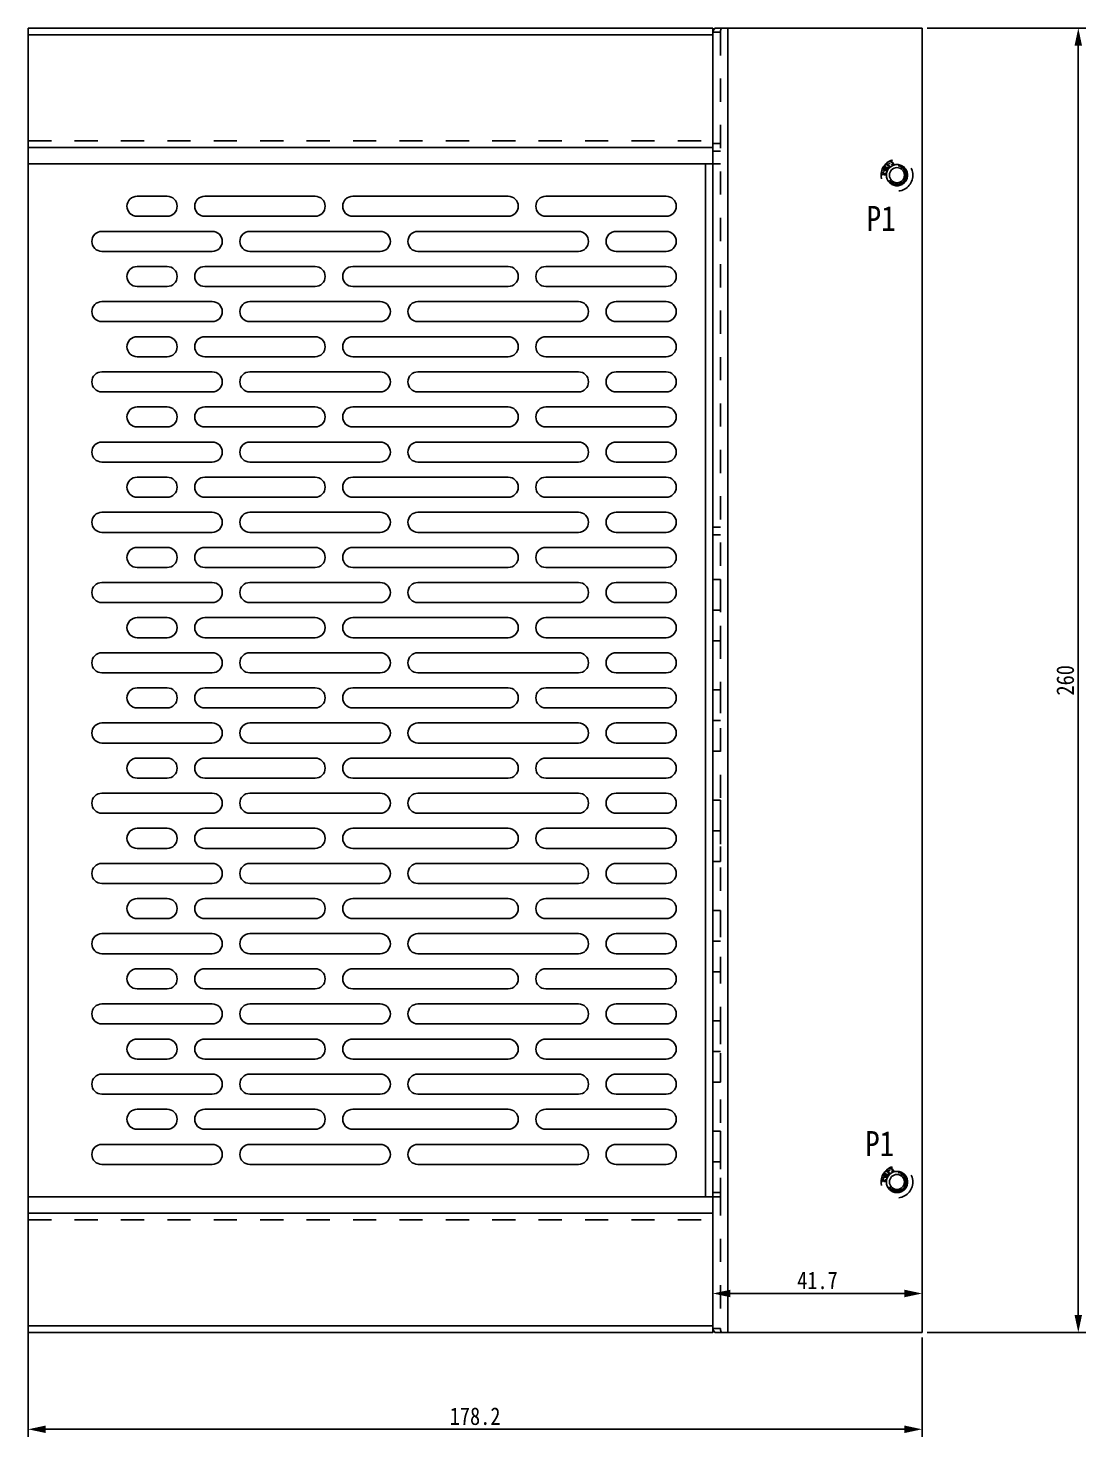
# Model space of a CAD drawing. Header units: millimetres. Extents: x -177 to 18421, y -5017 to 3255.
# Drawn here: x 15761.5 to 15972.3, y 1465.8 to 1746.6 of the extents above; entities that cross this region are included whole.
import ezdxf

# ---------------------------------------------------------------- set-up
doc = ezdxf.new("R2010")
doc.units = ezdxf.units.MM
doc.header["$LTSCALE"] = 46.255
doc.header["$PDMODE"] = 3
doc.header["$PDSIZE"] = 8
doc.linetypes.add('HIDDEN', pattern=[0.2, 0.1, -0.1])
doc.layers.get('0').update_dxf_attribs({"linetype": 'CONTINUOUS'})
doc.layers.get('Defpoints').update_dxf_attribs({"linetype": 'CONTINUOUS'})
doc.layers.add('02___PRT_ALL_AXES', color=7, linetype='CONTINUOUS')
doc.layers.add('DEFAULT_2', color=8, linetype='HIDDEN')
doc.styles.get("Standard").update_dxf_attribs({"font": 'txt', "width": 0.85})
doc.dimstyles.new('DIMSTYLE_1', dxfattribs={"dimtxt": 3.5, "dimasz": 3.5, "dimexe": 1.5, "dimexo": 1, "dimgap": 0.875, "dimtad": 1, "dimdsep": 46, "dimtxsty": 'Standard', "dimblk": '_FILLED', "dimcen": 0.09, "dimadec": 0, "dimazin": 0, "dimtp": 0.01, "dimtm": 0.01, "dimtfac": 1, "dimtofl": 0, "dimtmove": 0, "dimatfit": 3, "dimldrblk": '_FILLED', "dimfxl": 0, "dimtolj": 1, "dimarcsym": 0})

# ---------------------------------------------------------------- blocks, each defined once
blk = doc.blocks.new('_FILLED')
at = {"color": 0, "linetype": 'ByBlock'}
blk.add_solid([(0, 0), (-1, 0.214), (-1, -0.214)], dxfattribs=at)
blk = doc.blocks.new('*D202')
at = {"color": 0, "linetype": 'Continuous', "lineweight": -2, "transparency": 16777216}
for p, q in [((15897.95, 1488.36), (15897.95, 1495.84)), ((15901.45, 1494.34), (15936.15, 1494.34)), ((15939.65, 1487.57), (15939.65, 1495.84))]:
    blk.add_line(p, q, dxfattribs=at)
at = {"layer": 'Defpoints', "color": 0, "linetype": 'Continuous', "transparency": 16777216}
for p in [(15939.65, 1494.34), (15897.95, 1487.36), (15939.65, 1486.57)]:
    blk.add_point(p, dxfattribs=at)
at = {"color": 0, "linetype": 'Continuous', "lineweight": -2, "transparency": 16777216, "xscale": 3.5, "yscale": 3.5, "zscale": 3.5, "rotation": 180}
blk.add_blockref('_FILLED', (15897.95, 1494.34), dxfattribs=at)
at = {"color": 0, "linetype": 'Continuous', "lineweight": -2, "transparency": 16777216, "xscale": 3.5, "yscale": 3.5, "zscale": 3.5}
blk.add_blockref('_FILLED', (15939.65, 1494.34), dxfattribs=at)
at = {"color": 0, "linetype": 'Continuous', "transparency": 16777216, "insert": (15918.8, 1498.71), "char_height": 3.5, "width": 17, "attachment_point": 2}
blk.add_mtext('\\A1;41.7', dxfattribs=at)
blk = doc.blocks.new('*D203')
at = {"color": 0, "linetype": 'Continuous', "lineweight": -2, "transparency": 16777216}
for p, q in [((15761.45, 1486.89), (15761.45, 1465.77)), ((15939.65, 1485.57), (15939.65, 1465.77)), ((15764.95, 1467.27), (15936.15, 1467.27))]:
    blk.add_line(p, q, dxfattribs=at)
at = {"layer": 'Defpoints', "color": 0, "linetype": 'Continuous', "transparency": 16777216}
for p in [(15761.45, 1487.89), (15939.65, 1486.57), (15939.65, 1467.27)]:
    blk.add_point(p, dxfattribs=at)
at = {"color": 0, "linetype": 'Continuous', "lineweight": -2, "transparency": 16777216, "xscale": 3.5, "yscale": 3.5, "zscale": 3.5, "rotation": 180}
blk.add_blockref('_FILLED', (15761.45, 1467.27), dxfattribs=at)
at = {"color": 0, "linetype": 'Continuous', "lineweight": -2, "transparency": 16777216, "xscale": 3.5, "yscale": 3.5, "zscale": 3.5}
blk.add_blockref('_FILLED', (15939.65, 1467.27), dxfattribs=at)
at = {"color": 0, "linetype": 'Continuous', "transparency": 16777216, "insert": (15850.55, 1471.64), "char_height": 3.5, "width": 21.25, "attachment_point": 2}
blk.add_mtext('\\A1;178.2', dxfattribs=at)
blk = doc.blocks.new('*D204')
at = {"color": 0, "linetype": 'Continuous', "lineweight": -2, "transparency": 16777216}
for p, q in [((15940.65, 1746.57), (15972.3, 1746.57)), ((15970.8, 1490.07), (15970.8, 1743.07)), ((15940.65, 1486.57), (15972.3, 1486.57))]:
    blk.add_line(p, q, dxfattribs=at)
at = {"layer": 'Defpoints', "color": 0, "linetype": 'Continuous', "transparency": 16777216}
for p in [(15939.65, 1746.57), (15970.8, 1746.57), (15939.65, 1486.57)]:
    blk.add_point(p, dxfattribs=at)
at = {"color": 0, "linetype": 'Continuous', "lineweight": -2, "transparency": 16777216, "xscale": 3.5, "yscale": 3.5, "zscale": 3.5}
for p, rotation in [((15970.8, 1746.57), 90), ((15970.8, 1486.57), 270)]:
    blk.add_blockref('_FILLED', p, dxfattribs=dict(at, rotation=rotation))
at = {"color": 0, "linetype": 'Continuous', "transparency": 16777216, "insert": (15966.43, 1616.57), "char_height": 3.5, "width": 12.75, "attachment_point": 2, "rotation": 90}
blk.add_mtext('\\A1;260', dxfattribs=at)

msp = doc.modelspace()

# ---------------------------------------------------------------- linework, layer by layer
at = {"color": 7, "linetype": 'Continuous'}
for p, q in [((15761.451, 1745.245), (15761.451, 1746.569)), ((15897.951, 1746.569), (15761.451, 1746.569)), ((15897.951, 1745.245), (15897.951, 1746.569)), ((15761.451, 1487.891), (15761.451, 1486.567)), ((15897.951, 1486.567), (15761.451, 1486.567)), ((15897.951, 1487.891), (15897.951, 1486.567))]:
    msp.add_line(p, q, dxfattribs=at)
at = {"color": 3, "linetype": 'Continuous'}
for p, q in [((15761.451, 1487.891), (15761.451, 1745.245)), ((15897.951, 1745.245), (15761.451, 1745.245)), ((15897.951, 1745.245), (15897.951, 1487.891)), ((15898.352, 1746.569), (15939.651, 1746.569)), ((15900.951, 1746.569), (15900.951, 1486.567)), ((15939.651, 1746.569), (15939.651, 1486.567)), ((15897.951, 1722.785), (15761.451, 1722.785)), ((15761.451, 1719.518), (15897.951, 1719.518)), ((15896.451, 1513.618), (15896.451, 1719.518)), ((15783.151, 1713.068), (15789.151, 1713.068)), ((15796.651, 1713.068), (15818.651, 1713.068)), ((15826.151, 1713.068), (15857.151, 1713.068)), ((15864.651, 1713.068), (15888.651, 1713.068)), ((15789.151, 1709.068), (15783.151, 1709.068)), ((15818.651, 1709.068), (15796.651, 1709.068)), ((15857.151, 1709.068), (15826.151, 1709.068)), ((15888.651, 1709.068), (15864.651, 1709.068)), ((15776.151, 1706.068), (15798.151, 1706.068)), ((15805.651, 1706.068), (15831.651, 1706.068)), ((15839.151, 1706.068), (15871.151, 1706.068)), ((15878.651, 1706.068), (15888.651, 1706.068)), ((15798.151, 1702.068), (15776.151, 1702.068)), ((15831.651, 1702.068), (15805.651, 1702.068)), ((15871.151, 1702.068), (15839.151, 1702.068)), ((15888.651, 1702.068), (15878.651, 1702.068)), ((15783.151, 1699.068), (15789.151, 1699.068)), ((15796.651, 1699.068), (15818.651, 1699.068)), ((15826.151, 1699.068), (15857.151, 1699.068)), ((15864.651, 1699.068), (15888.651, 1699.068)), ((15789.151, 1695.068), (15783.151, 1695.068)), ((15818.651, 1695.068), (15796.651, 1695.068)), ((15857.151, 1695.068), (15826.151, 1695.068)), ((15888.651, 1695.068), (15864.651, 1695.068)), ((15776.151, 1692.068), (15798.151, 1692.068)), ((15805.651, 1692.068), (15831.651, 1692.068)), ((15839.151, 1692.068), (15871.151, 1692.068)), ((15878.651, 1692.068), (15888.651, 1692.068)), ((15798.151, 1688.068), (15776.151, 1688.068)), ((15831.651, 1688.068), (15805.651, 1688.068)), ((15871.151, 1688.068), (15839.151, 1688.068)), ((15888.651, 1688.068), (15878.651, 1688.068)), ((15783.151, 1685.068), (15789.151, 1685.068)), ((15796.651, 1685.068), (15818.651, 1685.068)), ((15826.151, 1685.068), (15857.151, 1685.068)), ((15864.651, 1685.068), (15888.651, 1685.068)), ((15789.151, 1681.068), (15783.151, 1681.068)), ((15818.651, 1681.068), (15796.651, 1681.068)), ((15857.151, 1681.068), (15826.151, 1681.068)), ((15888.651, 1681.068), (15864.651, 1681.068)), ((15776.151, 1678.068), (15798.151, 1678.068)), ((15805.651, 1678.068), (15831.651, 1678.068)), ((15839.151, 1678.068), (15871.151, 1678.068)), ((15878.651, 1678.068), (15888.651, 1678.068)), ((15798.151, 1674.068), (15776.151, 1674.068)), ((15831.651, 1674.068), (15805.651, 1674.068)), ((15871.151, 1674.068), (15839.151, 1674.068)), ((15888.651, 1674.068), (15878.651, 1674.068)), ((15783.151, 1671.068), (15789.151, 1671.068)), ((15796.651, 1671.068), (15818.651, 1671.068)), ((15826.151, 1671.068), (15857.151, 1671.068)), ((15864.651, 1671.068), (15888.651, 1671.068)), ((15789.151, 1667.068), (15783.151, 1667.068)), ((15818.651, 1667.068), (15796.651, 1667.068)), ((15857.151, 1667.068), (15826.151, 1667.068)), ((15888.651, 1667.068), (15864.651, 1667.068)), ((15776.151, 1664.068), (15798.151, 1664.068)), ((15805.651, 1664.068), (15831.651, 1664.068)), ((15839.151, 1664.068), (15871.151, 1664.068)), ((15878.651, 1664.068), (15888.651, 1664.068)), ((15798.151, 1660.068), (15776.151, 1660.068)), ((15831.651, 1660.068), (15805.651, 1660.068)), ((15871.151, 1660.068), (15839.151, 1660.068)), ((15888.651, 1660.068), (15878.651, 1660.068)), ((15783.151, 1657.068), (15789.151, 1657.068)), ((15796.651, 1657.068), (15818.651, 1657.068)), ((15826.151, 1657.068), (15857.151, 1657.068)), ((15864.651, 1657.068), (15888.651, 1657.068)), ((15789.151, 1653.068), (15783.151, 1653.068)), ((15818.651, 1653.068), (15796.651, 1653.068)), ((15857.151, 1653.068), (15826.151, 1653.068)), ((15888.651, 1653.068), (15864.651, 1653.068)), ((15776.151, 1650.068), (15798.151, 1650.068)), ((15805.651, 1650.068), (15831.651, 1650.068)), ((15839.151, 1650.068), (15871.151, 1650.068)), ((15878.651, 1650.068), (15888.651, 1650.068)), ((15798.151, 1646.068), (15776.151, 1646.068)), ((15831.651, 1646.068), (15805.651, 1646.068)), ((15871.151, 1646.068), (15839.151, 1646.068)), ((15888.651, 1646.068), (15878.651, 1646.068)), ((15783.151, 1643.068), (15789.151, 1643.068)), ((15796.651, 1643.068), (15818.651, 1643.068)), ((15826.151, 1643.068), (15857.151, 1643.068)), ((15864.651, 1643.068), (15888.651, 1643.068)), ((15789.151, 1639.068), (15783.151, 1639.068)), ((15818.651, 1639.068), (15796.651, 1639.068)), ((15857.151, 1639.068), (15826.151, 1639.068)), ((15888.651, 1639.068), (15864.651, 1639.068)), ((15776.151, 1636.068), (15798.151, 1636.068)), ((15805.651, 1636.068), (15831.651, 1636.068)), ((15839.151, 1636.068), (15871.151, 1636.068)), ((15878.651, 1636.068), (15888.651, 1636.068)), ((15798.151, 1632.068), (15776.151, 1632.068)), ((15831.651, 1632.068), (15805.651, 1632.068)), ((15871.151, 1632.068), (15839.151, 1632.068)), ((15888.651, 1632.068), (15878.651, 1632.068)), ((15783.151, 1629.068), (15789.151, 1629.068)), ((15796.651, 1629.068), (15818.651, 1629.068)), ((15826.151, 1629.068), (15857.151, 1629.068)), ((15864.651, 1629.068), (15888.651, 1629.068)), ((15789.151, 1625.068), (15783.151, 1625.068)), ((15818.651, 1625.068), (15796.651, 1625.068)), ((15857.151, 1625.068), (15826.151, 1625.068)), ((15888.651, 1625.068), (15864.651, 1625.068)), ((15776.151, 1622.068), (15798.151, 1622.068)), ((15805.651, 1622.068), (15831.651, 1622.068)), ((15839.151, 1622.068), (15871.151, 1622.068)), ((15878.651, 1622.068), (15888.651, 1622.068)), ((15798.151, 1618.068), (15776.151, 1618.068)), ((15831.651, 1618.068), (15805.651, 1618.068)), ((15871.151, 1618.068), (15839.151, 1618.068)), ((15888.651, 1618.068), (15878.651, 1618.068)), ((15783.151, 1615.068), (15789.151, 1615.068)), ((15796.651, 1615.068), (15818.651, 1615.068)), ((15826.151, 1615.068), (15857.151, 1615.068)), ((15864.651, 1615.068), (15888.651, 1615.068)), ((15789.151, 1611.068), (15783.151, 1611.068)), ((15818.651, 1611.068), (15796.651, 1611.068)), ((15857.151, 1611.068), (15826.151, 1611.068)), ((15888.651, 1611.068), (15864.651, 1611.068)), ((15776.151, 1608.068), (15798.151, 1608.068)), ((15805.651, 1608.068), (15831.651, 1608.068)), ((15839.151, 1608.068), (15871.151, 1608.068)), ((15878.651, 1608.068), (15888.651, 1608.068)), ((15798.151, 1604.068), (15776.151, 1604.068)), ((15831.651, 1604.068), (15805.651, 1604.068)), ((15871.151, 1604.068), (15839.151, 1604.068)), ((15888.651, 1604.068), (15878.651, 1604.068)), ((15783.151, 1601.068), (15789.151, 1601.068)), ((15796.651, 1601.068), (15818.651, 1601.068)), ((15826.151, 1601.068), (15857.151, 1601.068)), ((15864.651, 1601.068), (15888.651, 1601.068)), ((15789.151, 1597.068), (15783.151, 1597.068)), ((15818.651, 1597.068), (15796.651, 1597.068)), ((15857.151, 1597.068), (15826.151, 1597.068)), ((15888.651, 1597.068), (15864.651, 1597.068)), ((15776.151, 1594.068), (15798.151, 1594.068)), ((15805.651, 1594.068), (15831.651, 1594.068)), ((15839.151, 1594.068), (15871.151, 1594.068)), ((15878.651, 1594.068), (15888.651, 1594.068)), ((15798.151, 1590.068), (15776.151, 1590.068)), ((15831.651, 1590.068), (15805.651, 1590.068)), ((15871.151, 1590.068), (15839.151, 1590.068)), ((15888.651, 1590.068), (15878.651, 1590.068)), ((15783.151, 1587.068), (15789.151, 1587.068)), ((15796.651, 1587.068), (15818.651, 1587.068)), ((15826.151, 1587.068), (15857.151, 1587.068)), ((15864.651, 1587.068), (15888.651, 1587.068)), ((15789.151, 1583.068), (15783.151, 1583.068)), ((15818.651, 1583.068), (15796.651, 1583.068)), ((15857.151, 1583.068), (15826.151, 1583.068)), ((15888.651, 1583.068), (15864.651, 1583.068)), ((15776.151, 1580.068), (15798.151, 1580.068)), ((15805.651, 1580.068), (15831.651, 1580.068)), ((15839.151, 1580.068), (15871.151, 1580.068)), ((15878.651, 1580.068), (15888.651, 1580.068)), ((15798.151, 1576.068), (15776.151, 1576.068)), ((15831.651, 1576.068), (15805.651, 1576.068)), ((15871.151, 1576.068), (15839.151, 1576.068)), ((15888.651, 1576.068), (15878.651, 1576.068)), ((15783.151, 1573.068), (15789.151, 1573.068)), ((15796.651, 1573.068), (15818.651, 1573.068)), ((15826.151, 1573.068), (15857.151, 1573.068)), ((15864.651, 1573.068), (15888.651, 1573.068)), ((15789.151, 1569.068), (15783.151, 1569.068)), ((15818.651, 1569.068), (15796.651, 1569.068)), ((15857.151, 1569.068), (15826.151, 1569.068)), ((15888.651, 1569.068), (15864.651, 1569.068)), ((15776.151, 1566.068), (15798.151, 1566.068)), ((15805.651, 1566.068), (15831.651, 1566.068)), ((15839.151, 1566.068), (15871.151, 1566.068)), ((15878.651, 1566.068), (15888.651, 1566.068)), ((15798.151, 1562.068), (15776.151, 1562.068)), ((15831.651, 1562.068), (15805.651, 1562.068)), ((15871.151, 1562.068), (15839.151, 1562.068)), ((15888.651, 1562.068), (15878.651, 1562.068)), ((15783.151, 1559.068), (15789.151, 1559.068)), ((15796.651, 1559.068), (15818.651, 1559.068)), ((15826.151, 1559.068), (15857.151, 1559.068)), ((15864.651, 1559.068), (15888.651, 1559.068)), ((15789.151, 1555.068), (15783.151, 1555.068)), ((15818.651, 1555.068), (15796.651, 1555.068)), ((15857.151, 1555.068), (15826.151, 1555.068)), ((15888.651, 1555.068), (15864.651, 1555.068)), ((15776.151, 1552.068), (15798.151, 1552.068)), ((15805.651, 1552.068), (15831.651, 1552.068)), ((15839.151, 1552.068), (15871.151, 1552.068)), ((15878.651, 1552.068), (15888.651, 1552.068)), ((15798.151, 1548.068), (15776.151, 1548.068)), ((15831.651, 1548.068), (15805.651, 1548.068)), ((15871.151, 1548.068), (15839.151, 1548.068)), ((15888.651, 1548.068), (15878.651, 1548.068)), ((15783.151, 1545.068), (15789.151, 1545.068)), ((15796.651, 1545.068), (15818.651, 1545.068)), ((15826.151, 1545.068), (15857.151, 1545.068)), ((15864.651, 1545.068), (15888.651, 1545.068)), ((15789.151, 1541.068), (15783.151, 1541.068)), ((15818.651, 1541.068), (15796.651, 1541.068)), ((15857.151, 1541.068), (15826.151, 1541.068)), ((15888.651, 1541.068), (15864.651, 1541.068)), ((15776.151, 1538.068), (15798.151, 1538.068)), ((15805.651, 1538.068), (15831.651, 1538.068)), ((15839.151, 1538.068), (15871.151, 1538.068)), ((15878.651, 1538.068), (15888.651, 1538.068)), ((15798.151, 1534.068), (15776.151, 1534.068)), ((15831.651, 1534.068), (15805.651, 1534.068)), ((15871.151, 1534.068), (15839.151, 1534.068)), ((15888.651, 1534.068), (15878.651, 1534.068)), ((15783.151, 1531.068), (15789.151, 1531.068)), ((15796.651, 1531.068), (15818.651, 1531.068)), ((15826.151, 1531.068), (15857.151, 1531.068)), ((15864.651, 1531.068), (15888.651, 1531.068)), ((15789.151, 1527.068), (15783.151, 1527.068)), ((15818.651, 1527.068), (15796.651, 1527.068)), ((15857.151, 1527.068), (15826.151, 1527.068)), ((15888.651, 1527.068), (15864.651, 1527.068)), ((15776.151, 1524.068), (15798.151, 1524.068)), ((15805.651, 1524.068), (15831.651, 1524.068)), ((15839.151, 1524.068), (15871.151, 1524.068)), ((15878.651, 1524.068), (15888.651, 1524.068)), ((15798.151, 1520.068), (15776.151, 1520.068)), ((15831.651, 1520.068), (15805.651, 1520.068)), ((15871.151, 1520.068), (15839.151, 1520.068)), ((15888.651, 1520.068), (15878.651, 1520.068)), ((15761.451, 1513.618), (15897.951, 1513.618)), ((15897.951, 1510.351), (15761.451, 1510.351)), ((15897.951, 1487.891), (15761.451, 1487.891)), ((15898.352, 1486.567), (15939.651, 1486.567))]:
    msp.add_line(p, q, dxfattribs=at)
for centre, start, end in [((15783.151, 1711.068), 90, 270), ((15789.151, 1711.068), 270, 90), ((15796.651, 1711.068), 90, 270), ((15818.651, 1711.068), 270, 90), ((15826.151, 1711.068), 90, 270), ((15857.151, 1711.068), 270, 90), ((15864.651, 1711.068), 90, 270), ((15888.651, 1711.068), 270, 90), ((15776.151, 1704.068), 90, 270), ((15798.151, 1704.068), 270, 90), ((15805.651, 1704.068), 90, 270), ((15831.651, 1704.068), 270, 90), ((15839.151, 1704.068), 90, 270), ((15871.151, 1704.068), 270, 90), ((15878.651, 1704.068), 90, 270), ((15888.651, 1704.068), 270, 90), ((15783.151, 1697.068), 90, 270), ((15789.151, 1697.068), 270, 90), ((15796.651, 1697.068), 90, 270), ((15818.651, 1697.068), 270, 90), ((15826.151, 1697.068), 90, 270), ((15857.151, 1697.068), 270, 90), ((15864.651, 1697.068), 90, 270), ((15888.651, 1697.068), 270, 90), ((15776.151, 1690.068), 90, 270), ((15798.151, 1690.068), 270, 90), ((15805.651, 1690.068), 90, 270), ((15831.651, 1690.068), 270, 90), ((15839.151, 1690.068), 90, 270), ((15871.151, 1690.068), 270, 90), ((15878.651, 1690.068), 90, 270), ((15888.651, 1690.068), 270, 90), ((15783.151, 1683.068), 90, 270), ((15789.151, 1683.068), 270, 90), ((15796.651, 1683.068), 90, 270), ((15818.651, 1683.068), 270, 90), ((15826.151, 1683.068), 90, 270), ((15857.151, 1683.068), 270, 90), ((15864.651, 1683.068), 90, 270), ((15888.651, 1683.068), 270, 90), ((15776.151, 1676.068), 90, 270), ((15798.151, 1676.068), 270, 90), ((15805.651, 1676.068), 90, 270), ((15831.651, 1676.068), 270, 90), ((15839.151, 1676.068), 90, 270), ((15871.151, 1676.068), 270, 90), ((15878.651, 1676.068), 90, 270), ((15888.651, 1676.068), 270, 90), ((15783.151, 1669.068), 90, 270), ((15789.151, 1669.068), 270, 90), ((15796.651, 1669.068), 90, 270), ((15818.651, 1669.068), 270, 90), ((15826.151, 1669.068), 90, 270), ((15857.151, 1669.068), 270, 90), ((15864.651, 1669.068), 90, 270), ((15888.651, 1669.068), 270, 90), ((15776.151, 1662.068), 90, 270), ((15798.151, 1662.068), 270, 90), ((15805.651, 1662.068), 90, 270), ((15831.651, 1662.068), 270, 90), ((15839.151, 1662.068), 90, 270), ((15871.151, 1662.068), 270, 90), ((15878.651, 1662.068), 90, 270), ((15888.651, 1662.068), 270, 90), ((15783.151, 1655.068), 90, 270), ((15789.151, 1655.068), 270, 90), ((15796.651, 1655.068), 90, 270), ((15818.651, 1655.068), 270, 90), ((15826.151, 1655.068), 90, 270), ((15857.151, 1655.068), 270, 90), ((15864.651, 1655.068), 90, 270), ((15888.651, 1655.068), 270, 90), ((15776.151, 1648.068), 90, 270), ((15798.151, 1648.068), 270, 90), ((15805.651, 1648.068), 90, 270), ((15831.651, 1648.068), 270, 90), ((15839.151, 1648.068), 90, 270), ((15871.151, 1648.068), 270, 90), ((15878.651, 1648.068), 90, 270), ((15888.651, 1648.068), 270, 90), ((15783.151, 1641.068), 90, 270), ((15789.151, 1641.068), 270, 90), ((15796.651, 1641.068), 90, 270), ((15818.651, 1641.068), 270, 90), ((15826.151, 1641.068), 90, 270), ((15857.151, 1641.068), 270, 90), ((15864.651, 1641.068), 90, 270), ((15888.651, 1641.068), 270, 90), ((15776.151, 1634.068), 90, 270), ((15798.151, 1634.068), 270, 90), ((15805.651, 1634.068), 90, 270), ((15831.651, 1634.068), 270, 90), ((15839.151, 1634.068), 90, 270), ((15871.151, 1634.068), 270, 90), ((15878.651, 1634.068), 90, 270), ((15888.651, 1634.068), 270, 90), ((15783.151, 1627.068), 90, 270), ((15789.151, 1627.068), 270, 90), ((15796.651, 1627.068), 90, 270), ((15818.651, 1627.068), 270, 90), ((15826.151, 1627.068), 90, 270), ((15857.151, 1627.068), 270, 90), ((15864.651, 1627.068), 90, 270), ((15888.651, 1627.068), 270, 90), ((15776.151, 1620.068), 90, 270), ((15798.151, 1620.068), 270, 90), ((15805.651, 1620.068), 90, 270), ((15831.651, 1620.068), 270, 90), ((15839.151, 1620.068), 90, 270), ((15871.151, 1620.068), 270, 90), ((15878.651, 1620.068), 90, 270), ((15888.651, 1620.068), 270, 90), ((15783.151, 1613.068), 90, 270), ((15789.151, 1613.068), 270, 90), ((15796.651, 1613.068), 90, 270), ((15818.651, 1613.068), 270, 90), ((15826.151, 1613.068), 90, 270), ((15857.151, 1613.068), 270, 90), ((15864.651, 1613.068), 90, 270), ((15888.651, 1613.068), 270, 90), ((15776.151, 1606.068), 90, 270), ((15798.151, 1606.068), 270, 90), ((15805.651, 1606.068), 90, 270), ((15831.651, 1606.068), 270, 90), ((15839.151, 1606.068), 90, 270), ((15871.151, 1606.068), 270, 90), ((15878.651, 1606.068), 90, 270), ((15888.651, 1606.068), 270, 90), ((15783.151, 1599.068), 90, 270), ((15789.151, 1599.068), 270, 90), ((15796.651, 1599.068), 90, 270), ((15818.651, 1599.068), 270, 90), ((15826.151, 1599.068), 90, 270), ((15857.151, 1599.068), 270, 90), ((15864.651, 1599.068), 90, 270), ((15888.651, 1599.068), 270, 90), ((15776.151, 1592.068), 90, 270), ((15798.151, 1592.068), 270, 90), ((15805.651, 1592.068), 90, 270), ((15831.651, 1592.068), 270, 90), ((15839.151, 1592.068), 90, 270), ((15871.151, 1592.068), 270, 90), ((15878.651, 1592.068), 90, 270), ((15888.651, 1592.068), 270, 90), ((15783.151, 1585.068), 90, 270), ((15789.151, 1585.068), 270, 90), ((15796.651, 1585.068), 90, 270), ((15818.651, 1585.068), 270, 90), ((15826.151, 1585.068), 90, 270), ((15857.151, 1585.068), 270, 90), ((15864.651, 1585.068), 90, 270), ((15888.651, 1585.068), 270, 90), ((15776.151, 1578.068), 90, 270), ((15798.151, 1578.068), 270, 90), ((15805.651, 1578.068), 90, 270), ((15831.651, 1578.068), 270, 90), ((15839.151, 1578.068), 90, 270), ((15871.151, 1578.068), 270, 90), ((15878.651, 1578.068), 90, 270), ((15888.651, 1578.068), 270, 90), ((15783.151, 1571.068), 90, 270), ((15789.151, 1571.068), 270, 90), ((15796.651, 1571.068), 90, 270), ((15818.651, 1571.068), 270, 90), ((15826.151, 1571.068), 90, 270), ((15857.151, 1571.068), 270, 90), ((15864.651, 1571.068), 90, 270), ((15888.651, 1571.068), 270, 90), ((15776.151, 1564.068), 90, 270), ((15798.151, 1564.068), 270, 90), ((15805.651, 1564.068), 90, 270), ((15831.651, 1564.068), 270, 90), ((15839.151, 1564.068), 90, 270), ((15871.151, 1564.068), 270, 90), ((15878.651, 1564.068), 90, 270), ((15888.651, 1564.068), 270, 90), ((15783.151, 1557.068), 90, 270), ((15789.151, 1557.068), 270, 90), ((15796.651, 1557.068), 90, 270), ((15818.651, 1557.068), 270, 90), ((15826.151, 1557.068), 90, 270), ((15857.151, 1557.068), 270, 90), ((15864.651, 1557.068), 90, 270), ((15888.651, 1557.068), 270, 90), ((15776.151, 1550.068), 90, 270), ((15798.151, 1550.068), 270, 90), ((15805.651, 1550.068), 90, 270), ((15831.651, 1550.068), 270, 90), ((15839.151, 1550.068), 90, 270), ((15871.151, 1550.068), 270, 90), ((15878.651, 1550.068), 90, 270), ((15888.651, 1550.068), 270, 90), ((15783.151, 1543.068), 90, 270), ((15789.151, 1543.068), 270, 90), ((15796.651, 1543.068), 90, 270), ((15818.651, 1543.068), 270, 90), ((15826.151, 1543.068), 90, 270), ((15857.151, 1543.068), 270, 90), ((15864.651, 1543.068), 90, 270), ((15888.651, 1543.068), 270, 90), ((15776.151, 1536.068), 90, 270), ((15798.151, 1536.068), 270, 90), ((15805.651, 1536.068), 90, 270), ((15831.651, 1536.068), 270, 90), ((15839.151, 1536.068), 90, 270), ((15871.151, 1536.068), 270, 90), ((15878.651, 1536.068), 90, 270), ((15888.651, 1536.068), 270, 90), ((15783.151, 1529.068), 90, 270), ((15789.151, 1529.068), 270, 90), ((15796.651, 1529.068), 90, 270), ((15818.651, 1529.068), 270, 90), ((15826.151, 1529.068), 90, 270), ((15857.151, 1529.068), 270, 90), ((15864.651, 1529.068), 90, 270), ((15888.651, 1529.068), 270, 90), ((15776.151, 1522.068), 90, 270), ((15798.151, 1522.068), 270, 90), ((15805.651, 1522.068), 90, 270), ((15831.651, 1522.068), 270, 90), ((15839.151, 1522.068), 90, 270), ((15871.151, 1522.068), 270, 90), ((15878.651, 1522.068), 90, 270), ((15888.651, 1522.068), 270, 90)]:
    msp.add_arc(centre, 2, start, end, dxfattribs=at)
for points in [[(15898.352, 1746.569), (15898.236, 1746.462), (15898.131, 1746.336), (15898.058, 1746.196)], [(15898.352, 1486.567), (15898.236, 1486.674), (15898.131, 1486.8), (15898.058, 1486.94)]]:
    msp.add_open_spline(points, degree=3, dxfattribs=at)
at = {"layer": '02___PRT_ALL_AXES', "color": 8, "linetype": 'HIDDEN'}
for p, q in [((15899.451, 1636.668), (15897.951, 1636.668)), ((15897.951, 1636.668), (15897.951, 1624.468)), ((15899.451, 1636.668), (15899.451, 1624.468)), ((15897.951, 1630.568), (15899.451, 1630.568)), ((15899.451, 1624.468), (15897.951, 1624.468)), ((15899.451, 1614.668), (15897.951, 1614.668)), ((15897.951, 1614.668), (15897.951, 1602.468)), ((15899.451, 1614.668), (15899.451, 1602.468)), ((15897.951, 1608.568), (15899.451, 1608.568)), ((15899.451, 1602.468), (15897.951, 1602.468)), ((15899.451, 1592.668), (15897.951, 1592.668)), ((15897.951, 1592.668), (15897.951, 1580.468)), ((15899.451, 1592.668), (15899.451, 1580.468)), ((15897.951, 1586.568), (15899.451, 1586.568)), ((15899.451, 1580.468), (15897.951, 1580.468)), ((15899.451, 1570.668), (15897.951, 1570.668)), ((15897.951, 1570.668), (15897.951, 1558.468)), ((15899.451, 1570.668), (15899.451, 1558.468)), ((15897.951, 1564.568), (15899.451, 1564.568)), ((15899.451, 1558.468), (15897.951, 1558.468)), ((15899.451, 1548.668), (15897.951, 1548.668)), ((15897.951, 1548.668), (15897.951, 1536.468)), ((15899.451, 1548.668), (15899.451, 1536.468)), ((15897.951, 1542.568), (15899.451, 1542.568)), ((15899.451, 1536.468), (15897.951, 1536.468)), ((15899.451, 1526.668), (15897.951, 1526.668)), ((15897.951, 1526.668), (15897.951, 1514.468)), ((15899.451, 1526.668), (15899.451, 1514.468)), ((15897.951, 1520.568), (15899.451, 1520.568)), ((15899.451, 1514.468), (15897.951, 1514.468))]:
    msp.add_line(p, q, dxfattribs=at)
for centre, radius in [((15934.651, 1717.268), 3.175), ((15934.651, 1717.268), 2.11), ((15934.651, 1717.268), 1.91), ((15934.651, 1516.568), 3.175), ((15934.651, 1516.568), 2.11), ((15934.651, 1516.568), 1.91)]:
    msp.add_circle(centre, radius, dxfattribs=at)
at = {"layer": '02___PRT_ALL_AXES', "color": 3, "linetype": 'Continuous'}
for centre in [(15934.651, 1717.268), (15934.651, 1516.568)]:
    msp.add_circle(centre, 2.1, dxfattribs=at)
at = {"layer": '02___PRT_ALL_AXES', "color": 7, "linetype": 'Continuous'}
for centre in [(15934.651, 1717.268), (15934.651, 1516.568)]:
    msp.add_circle(centre, 1.5, dxfattribs=at)
at = {"layer": 'DEFAULT_2', "color": 8, "linetype": 'HIDDEN'}
for p, q in [((15897.951, 1745.772), (15899.451, 1745.772)), ((15899.451, 1745.772), (15899.451, 1487.364)), ((15761.451, 1724.109), (15899.451, 1724.109)), ((15897.951, 1723.568), (15899.451, 1723.568)), ((15897.951, 1722.068), (15899.451, 1722.068)), ((15899.451, 1719.518), (15897.951, 1719.518)), ((15932.616, 1718.095), (15931.762, 1718.587)), ((15931.794, 1718.655), (15932.47, 1718.266)), ((15932.47, 1718.266), (15931.875, 1718.81)), ((15931.925, 1718.897), (15932.694, 1718.656)), ((15932.86, 1718.517), (15931.992, 1718.801)), ((15931.992, 1718.801), (15932.673, 1718.192)), ((15932.694, 1718.656), (15932.019, 1719.045)), ((15932.062, 1719.107), (15932.916, 1718.614)), ((15932.397, 1719.419), (15932.404, 1719.484)), ((15932.4, 1719.362), (15932.397, 1719.419)), ((15932.426, 1719.299), (15932.4, 1719.362)), ((15932.404, 1719.484), (15932.426, 1719.533)), ((15932.46, 1719.244), (15932.426, 1719.299)), ((15932.506, 1719.287), (15932.46, 1719.244)), ((15932.478, 1719.407), (15932.474, 1719.374)), ((15932.474, 1719.374), (15932.485, 1719.326)), ((15932.508, 1719.465), (15932.478, 1719.407)), ((15932.485, 1719.326), (15932.506, 1719.287)), ((15932.499, 1719.603), (15932.549, 1719.622)), ((15932.563, 1719.517), (15932.508, 1719.465)), ((15932.549, 1719.622), (15932.615, 1719.626)), ((15932.623, 1719.545), (15932.563, 1719.517)), ((15932.615, 1719.626), (15932.671, 1719.621)), ((15932.655, 1719.547), (15932.623, 1719.545)), ((15932.703, 1719.533), (15932.655, 1719.547)), ((15932.671, 1719.621), (15932.733, 1719.592)), ((15932.741, 1719.511), (15932.703, 1719.533)), ((15932.733, 1719.592), (15932.786, 1719.554)), ((15932.8, 1719.449), (15932.741, 1719.511)), ((15932.767, 1719.212), (15932.803, 1719.247)), ((15932.825, 1719.15), (15932.767, 1719.212)), ((15932.786, 1719.554), (15932.845, 1719.492)), ((15932.84, 1719.37), (15932.8, 1719.449)), ((15932.803, 1719.247), (15932.843, 1719.314)), ((15932.862, 1719.185), (15932.825, 1719.15)), ((15932.836, 1718.867), (15932.881, 1718.91)), ((15932.904, 1718.814), (15932.836, 1718.867)), ((15932.843, 1719.314), (15932.84, 1719.37)), ((15932.845, 1719.492), (15932.895, 1719.422)), ((15932.916, 1718.614), (15932.86, 1718.517)), ((15932.945, 1719.206), (15932.862, 1719.185)), ((15932.881, 1718.91), (15932.944, 1718.881)), ((15932.895, 1719.422), (15932.921, 1719.359)), ((15932.999, 1718.787), (15932.904, 1718.814)), ((15932.921, 1719.359), (15932.905, 1719.285)), ((15932.905, 1719.285), (15932.985, 1719.273)), ((15932.944, 1718.881), (15933, 1718.876)), ((15932.993, 1719.192), (15932.945, 1719.206)), ((15932.985, 1719.273), (15933.047, 1719.244)), ((15933.069, 1719.148), (15932.993, 1719.192)), ((15933.064, 1718.79), (15932.999, 1718.787)), ((15933, 1718.876), (15933.06, 1718.904)), ((15933.047, 1719.244), (15933.115, 1719.191)), ((15933.06, 1718.904), (15933.096, 1718.938)), ((15933.064, 1719.594), (15933.212, 1719.686)), ((15933.12, 1719.504), (15933.064, 1719.594)), ((15933.142, 1718.835), (15933.064, 1718.79)), ((15933.099, 1719.117), (15933.069, 1719.148)), ((15933.096, 1718.938), (15933.127, 1718.997)), ((15933.125, 1719.053), (15933.099, 1719.117)), ((15933.115, 1719.191), (15933.144, 1719.16)), ((15933.268, 1719.596), (15933.12, 1719.504)), ((15933.127, 1718.997), (15933.125, 1719.053)), ((15933.16, 1718.853), (15933.142, 1718.835)), ((15933.144, 1719.16), (15933.194, 1719.09)), ((15933.209, 1718.928), (15933.16, 1718.853)), ((15933.194, 1719.09), (15933.216, 1718.994)), ((15933.216, 1718.994), (15933.209, 1718.928)), ((15933.212, 1719.686), (15933.268, 1719.596)), ((15933.3, 1720.033), (15933.264, 1720.124)), ((15933.823, 1719.669), (15933.3, 1720.033)), ((15933.718, 1720.2), (15933.393, 1720.07)), ((15933.393, 1720.07), (15933.857, 1719.752)), ((15933.557, 1719.425), (15933.615, 1719.448)), ((15933.6, 1719.351), (15933.557, 1719.425)), ((15933.678, 1719.29), (15933.6, 1719.351)), ((15933.615, 1719.448), (15933.662, 1719.398)), ((15933.662, 1719.398), (15933.713, 1719.373)), ((15933.741, 1719.27), (15933.678, 1719.29)), ((15933.681, 1720.292), (15933.718, 1720.2)), ((15933.713, 1719.373), (15933.779, 1719.376)), ((15933.83, 1719.282), (15933.741, 1719.27)), ((15933.779, 1719.376), (15933.825, 1719.395)), ((15933.878, 1719.6), (15933.823, 1719.669)), ((15933.825, 1719.395), (15933.875, 1719.438)), ((15933.876, 1719.301), (15933.83, 1719.282)), ((15933.857, 1719.752), (15933.904, 1719.702)), ((15933.875, 1719.438), (15933.894, 1719.491)), ((15933.938, 1719.349), (15933.876, 1719.301)), ((15933.894, 1719.56), (15933.878, 1719.6)), ((15933.894, 1719.491), (15933.894, 1719.56)), ((15933.904, 1719.702), (15933.947, 1719.627)), ((15933.969, 1719.407), (15933.938, 1719.349)), ((15933.947, 1719.627), (15933.963, 1719.588)), ((15933.963, 1719.588), (15933.983, 1719.504)), ((15933.983, 1719.504), (15933.969, 1719.407)), ((15931.502, 1717.485), (15931.488, 1717.547)), ((15931.499, 1717.649), (15931.526, 1717.708)), ((15931.559, 1717.416), (15931.502, 1717.485)), ((15931.526, 1717.708), (15931.574, 1717.754)), ((15931.661, 1717.367), (15931.559, 1717.416)), ((15931.574, 1717.754), (15931.663, 1717.794)), ((15931.625, 1717.635), (15931.614, 1717.536)), ((15931.614, 1717.536), (15931.63, 1717.484)), ((15931.651, 1717.682), (15931.625, 1717.635)), ((15931.63, 1717.484), (15931.69, 1717.439)), ((15931.698, 1717.715), (15931.651, 1717.682)), ((15931.744, 1717.346), (15931.661, 1717.367)), ((15931.663, 1717.794), (15931.751, 1717.81)), ((15931.69, 1717.439), (15931.752, 1717.42)), ((15931.764, 1717.733), (15931.698, 1717.715)), ((15931.752, 1717.42), (15931.744, 1717.346)), ((15931.751, 1717.81), (15931.856, 1717.799)), ((15931.827, 1717.726), (15931.764, 1717.733)), ((15931.888, 1717.695), (15931.827, 1717.726)), ((15931.856, 1717.799), (15931.938, 1717.765)), ((15931.927, 1717.653), (15931.888, 1717.695)), ((15931.942, 1717.601), (15931.927, 1717.653)), ((15931.934, 1717.527), (15931.942, 1717.601)), ((15931.95, 1717.475), (15931.934, 1717.527)), ((15931.938, 1717.765), (15932.018, 1717.706)), ((15931.939, 1718.041), (15931.998, 1718.206)), ((15932.04, 1718.005), (15931.939, 1718.041)), ((15931.987, 1717.42), (15931.95, 1717.475)), ((15932.067, 1717.362), (15931.987, 1717.42)), ((15931.998, 1718.206), (15932.098, 1718.17)), ((15932.018, 1717.706), (15932.055, 1717.652)), ((15932.098, 1718.17), (15932.04, 1718.005)), ((15932.055, 1717.652), (15932.069, 1717.588)), ((15932.069, 1717.588), (15932.061, 1717.513)), ((15932.061, 1717.513), (15932.079, 1717.473)), ((15932.15, 1717.34), (15932.067, 1717.362)), ((15932.079, 1717.473), (15932.117, 1717.432)), ((15932.117, 1717.432), (15932.179, 1717.412)), ((15932.235, 1717.331), (15932.15, 1717.34)), ((15932.179, 1717.412), (15932.221, 1717.408)), ((15932.221, 1717.408), (15932.286, 1717.414)), ((15932.32, 1717.334), (15932.235, 1717.331)), ((15932.268, 1717.642), (15932.276, 1717.716)), ((15932.309, 1717.625), (15932.268, 1717.642)), ((15932.276, 1717.716), (15932.338, 1717.697)), ((15932.286, 1717.414), (15932.332, 1717.446)), ((15932.348, 1717.595), (15932.309, 1717.625)), ((15932.41, 1717.375), (15932.32, 1717.334)), ((15932.332, 1717.446), (15932.358, 1717.481)), ((15932.338, 1717.697), (15932.418, 1717.651)), ((15932.366, 1717.556), (15932.348, 1717.595)), ((15932.358, 1717.481), (15932.366, 1717.556)), ((15932.458, 1717.42), (15932.41, 1717.375)), ((15932.418, 1717.651), (15932.477, 1717.594)), ((15932.484, 1717.468), (15932.458, 1717.42)), ((15932.477, 1717.594), (15932.491, 1717.53)), ((15932.491, 1717.53), (15932.484, 1717.468)), ((15932.673, 1718.192), (15932.616, 1718.095)), ((15897.951, 1647.068), (15899.451, 1647.068)), ((15897.951, 1645.568), (15899.451, 1645.568)), ((15933.3, 1519.333), (15933.264, 1519.424)), ((15933.823, 1518.969), (15933.3, 1519.333)), ((15933.718, 1519.5), (15933.393, 1519.37)), ((15933.393, 1519.37), (15933.857, 1519.052)), ((15933.681, 1519.592), (15933.718, 1519.5)), ((15931.502, 1516.785), (15931.488, 1516.847)), ((15931.499, 1516.949), (15931.526, 1517.008)), ((15931.559, 1516.716), (15931.502, 1516.785)), ((15931.526, 1517.008), (15931.574, 1517.054)), ((15931.661, 1516.667), (15931.559, 1516.716)), ((15931.574, 1517.054), (15931.663, 1517.094)), ((15931.625, 1516.935), (15931.614, 1516.836)), ((15931.614, 1516.836), (15931.63, 1516.784)), ((15931.651, 1516.982), (15931.625, 1516.935)), ((15931.63, 1516.784), (15931.69, 1516.739)), ((15931.698, 1517.015), (15931.651, 1516.982)), ((15931.744, 1516.646), (15931.661, 1516.667)), ((15931.663, 1517.094), (15931.751, 1517.11)), ((15931.69, 1516.739), (15931.752, 1516.72)), ((15931.764, 1517.033), (15931.698, 1517.015)), ((15931.752, 1516.72), (15931.744, 1516.646)), ((15931.751, 1517.11), (15931.856, 1517.099)), ((15932.616, 1517.395), (15931.762, 1517.887)), ((15931.827, 1517.026), (15931.764, 1517.033)), ((15931.794, 1517.955), (15932.47, 1517.566)), ((15931.888, 1516.995), (15931.827, 1517.026)), ((15931.856, 1517.099), (15931.938, 1517.065)), ((15932.47, 1517.566), (15931.875, 1518.11)), ((15931.927, 1516.953), (15931.888, 1516.995)), ((15931.925, 1518.197), (15932.694, 1517.956)), ((15931.942, 1516.901), (15931.927, 1516.953)), ((15931.934, 1516.827), (15931.942, 1516.901)), ((15931.95, 1516.775), (15931.934, 1516.827)), ((15931.938, 1517.065), (15932.018, 1517.006)), ((15931.939, 1517.341), (15931.998, 1517.506)), ((15932.04, 1517.305), (15931.939, 1517.341)), ((15931.987, 1516.72), (15931.95, 1516.775)), ((15932.067, 1516.662), (15931.987, 1516.72)), ((15932.86, 1517.817), (15931.992, 1518.101)), ((15931.992, 1518.101), (15932.673, 1517.492)), ((15931.998, 1517.506), (15932.098, 1517.47)), ((15932.018, 1517.006), (15932.055, 1516.952)), ((15932.694, 1517.956), (15932.019, 1518.345)), ((15932.098, 1517.47), (15932.04, 1517.305)), ((15932.055, 1516.952), (15932.069, 1516.888)), ((15932.069, 1516.888), (15932.061, 1516.813)), ((15932.061, 1516.813), (15932.079, 1516.773)), ((15932.062, 1518.407), (15932.916, 1517.914)), ((15932.15, 1516.64), (15932.067, 1516.662)), ((15932.079, 1516.773), (15932.117, 1516.732)), ((15932.117, 1516.732), (15932.179, 1516.712)), ((15932.235, 1516.631), (15932.15, 1516.64)), ((15932.179, 1516.712), (15932.221, 1516.708)), ((15932.221, 1516.708), (15932.286, 1516.714)), ((15932.32, 1516.634), (15932.235, 1516.631)), ((15932.268, 1516.942), (15932.276, 1517.016)), ((15932.309, 1516.925), (15932.268, 1516.942)), ((15932.276, 1517.016), (15932.338, 1516.997)), ((15932.286, 1516.714), (15932.332, 1516.746)), ((15932.348, 1516.895), (15932.309, 1516.925)), ((15932.41, 1516.675), (15932.32, 1516.634)), ((15932.332, 1516.746), (15932.358, 1516.781)), ((15932.338, 1516.997), (15932.418, 1516.951)), ((15932.366, 1516.856), (15932.348, 1516.895)), ((15932.358, 1516.781), (15932.366, 1516.856)), ((15932.397, 1518.719), (15932.404, 1518.784)), ((15932.4, 1518.662), (15932.397, 1518.719)), ((15932.426, 1518.599), (15932.4, 1518.662)), ((15932.404, 1518.784), (15932.426, 1518.833)), ((15932.458, 1516.72), (15932.41, 1516.675)), ((15932.418, 1516.951), (15932.477, 1516.894)), ((15932.46, 1518.544), (15932.426, 1518.599)), ((15932.484, 1516.768), (15932.458, 1516.72)), ((15932.506, 1518.587), (15932.46, 1518.544)), ((15932.478, 1518.707), (15932.474, 1518.674)), ((15932.474, 1518.674), (15932.485, 1518.626)), ((15932.477, 1516.894), (15932.491, 1516.83)), ((15932.508, 1518.765), (15932.478, 1518.707)), ((15932.491, 1516.83), (15932.484, 1516.768)), ((15932.485, 1518.626), (15932.506, 1518.587)), ((15932.499, 1518.903), (15932.549, 1518.922)), ((15932.563, 1518.817), (15932.508, 1518.765)), ((15932.549, 1518.922), (15932.615, 1518.926)), ((15932.623, 1518.845), (15932.563, 1518.817)), ((15932.615, 1518.926), (15932.671, 1518.921)), ((15932.673, 1517.492), (15932.616, 1517.395)), ((15932.655, 1518.847), (15932.623, 1518.845)), ((15932.703, 1518.833), (15932.655, 1518.847)), ((15932.671, 1518.921), (15932.733, 1518.892)), ((15932.741, 1518.811), (15932.703, 1518.833)), ((15932.733, 1518.892), (15932.786, 1518.854)), ((15932.8, 1518.749), (15932.741, 1518.811)), ((15932.767, 1518.512), (15932.803, 1518.547)), ((15932.825, 1518.45), (15932.767, 1518.512)), ((15932.786, 1518.854), (15932.845, 1518.792)), ((15932.84, 1518.67), (15932.8, 1518.749)), ((15932.803, 1518.547), (15932.843, 1518.614)), ((15932.862, 1518.485), (15932.825, 1518.45)), ((15932.836, 1518.167), (15932.881, 1518.21)), ((15932.904, 1518.114), (15932.836, 1518.167)), ((15932.843, 1518.614), (15932.84, 1518.67)), ((15932.845, 1518.792), (15932.895, 1518.722)), ((15932.916, 1517.914), (15932.86, 1517.817)), ((15932.945, 1518.506), (15932.862, 1518.485)), ((15932.881, 1518.21), (15932.944, 1518.181)), ((15932.895, 1518.722), (15932.921, 1518.659)), ((15932.999, 1518.087), (15932.904, 1518.114)), ((15932.921, 1518.659), (15932.905, 1518.585)), ((15932.905, 1518.585), (15932.985, 1518.573)), ((15932.944, 1518.181), (15933, 1518.176)), ((15932.993, 1518.492), (15932.945, 1518.506)), ((15932.985, 1518.573), (15933.047, 1518.544)), ((15933.069, 1518.448), (15932.993, 1518.492)), ((15933.064, 1518.09), (15932.999, 1518.087)), ((15933, 1518.176), (15933.06, 1518.204)), ((15933.047, 1518.544), (15933.115, 1518.491)), ((15933.06, 1518.204), (15933.096, 1518.238)), ((15933.064, 1518.894), (15933.212, 1518.986)), ((15933.12, 1518.804), (15933.064, 1518.894)), ((15933.142, 1518.135), (15933.064, 1518.09)), ((15933.099, 1518.417), (15933.069, 1518.448)), ((15933.096, 1518.238), (15933.127, 1518.297)), ((15933.125, 1518.353), (15933.099, 1518.417)), ((15933.115, 1518.491), (15933.144, 1518.46)), ((15933.268, 1518.896), (15933.12, 1518.804)), ((15933.127, 1518.297), (15933.125, 1518.353)), ((15933.16, 1518.153), (15933.142, 1518.135)), ((15933.144, 1518.46), (15933.194, 1518.39)), ((15933.209, 1518.228), (15933.16, 1518.153)), ((15933.194, 1518.39), (15933.216, 1518.294)), ((15933.216, 1518.294), (15933.209, 1518.228)), ((15933.212, 1518.986), (15933.268, 1518.896)), ((15933.557, 1518.725), (15933.615, 1518.748)), ((15933.6, 1518.651), (15933.557, 1518.725)), ((15933.678, 1518.59), (15933.6, 1518.651)), ((15933.615, 1518.748), (15933.662, 1518.698)), ((15933.662, 1518.698), (15933.713, 1518.673)), ((15933.741, 1518.57), (15933.678, 1518.59)), ((15933.713, 1518.673), (15933.779, 1518.676)), ((15933.83, 1518.582), (15933.741, 1518.57)), ((15933.779, 1518.676), (15933.825, 1518.695)), ((15933.878, 1518.9), (15933.823, 1518.969)), ((15933.825, 1518.695), (15933.875, 1518.738)), ((15933.876, 1518.601), (15933.83, 1518.582)), ((15933.857, 1519.052), (15933.904, 1519.002)), ((15933.875, 1518.738), (15933.894, 1518.791)), ((15933.938, 1518.649), (15933.876, 1518.601)), ((15933.894, 1518.86), (15933.878, 1518.9)), ((15933.894, 1518.791), (15933.894, 1518.86)), ((15933.904, 1519.002), (15933.947, 1518.927)), ((15933.969, 1518.707), (15933.938, 1518.649)), ((15933.947, 1518.927), (15933.963, 1518.888)), ((15933.963, 1518.888), (15933.983, 1518.804)), ((15933.983, 1518.804), (15933.969, 1518.707)), ((15899.451, 1513.618), (15897.951, 1513.618)), ((15761.451, 1509.027), (15899.451, 1509.027)), ((15897.951, 1487.364), (15899.451, 1487.364))]:
    msp.add_line(p, q, dxfattribs=at)
for centre in [(15934.651, 1717.268), (15934.651, 1516.568)]:
    msp.add_circle(centre, 1.8, dxfattribs=at)
for points in [[(15898.058, 1746.196), (15897.991, 1746.066), (15897.951, 1745.918), (15897.951, 1745.772)], [(15898.058, 1486.94), (15897.991, 1487.07), (15897.951, 1487.219), (15897.951, 1487.364)]]:
    msp.add_open_spline(points, degree=3, dxfattribs=at)
for points in [[(15899.651, 1746.569), (15899.62, 1746.511), (15899.503, 1746.261), (15899.451, 1745.981), (15899.451, 1745.772)], [(15899.651, 1486.567), (15899.62, 1486.625), (15899.503, 1486.875), (15899.451, 1487.155), (15899.451, 1487.364)]]:
    msp.add_open_spline(points, degree=3, knots=[0, 0, 0, 0, 0.2394505, 1, 1, 1, 1], dxfattribs=at)

# ---------------------------------------------------------------- texts
at = {"color": 1, "linetype": 'Continuous', "char_height": 5, "width": 8.5, "attachment_point": 1, "line_spacing_factor": 0.9}
for insert in [(15928.616, 1711.145), (15928.315, 1526.727)]:
    msp.add_mtext('P1', dxfattribs=dict(at, insert=insert))

# ---------------------------------------------------------------- dimensions: what is measured, and where the dimension line sits
at = {"color": 1, "linetype": 'Continuous'}
dim = msp.add_linear_dim(base=(15970.803, 1746.569), p1=(15939.651, 1486.567), p2=(15939.651, 1746.569), angle=90, dimstyle='DIMSTYLE_1', dxfattribs=at)
dim.commit()
dim.dimension.update_dxf_attribs({"geometry": '*D204', "text_midpoint": (15970.803, 1616.568), "dimtype": 160})
for base, p1, picture, middle in [((15939.651, 1494.339), (15897.951, 1487.364), '*D202', (15918.801, 1494.339)), ((15939.651, 1467.267), (15761.451, 1487.891), '*D203', (15850.551, 1467.267))]:
    dim = msp.add_linear_dim(base=base, p1=p1, p2=(15939.651, 1486.567), dimstyle='DIMSTYLE_1', dxfattribs=at)
    dim.commit()
    dim.dimension.update_dxf_attribs({"geometry": picture, "text_midpoint": middle, "dimtype": 160})

doc.saveas('drawing.dxf')
